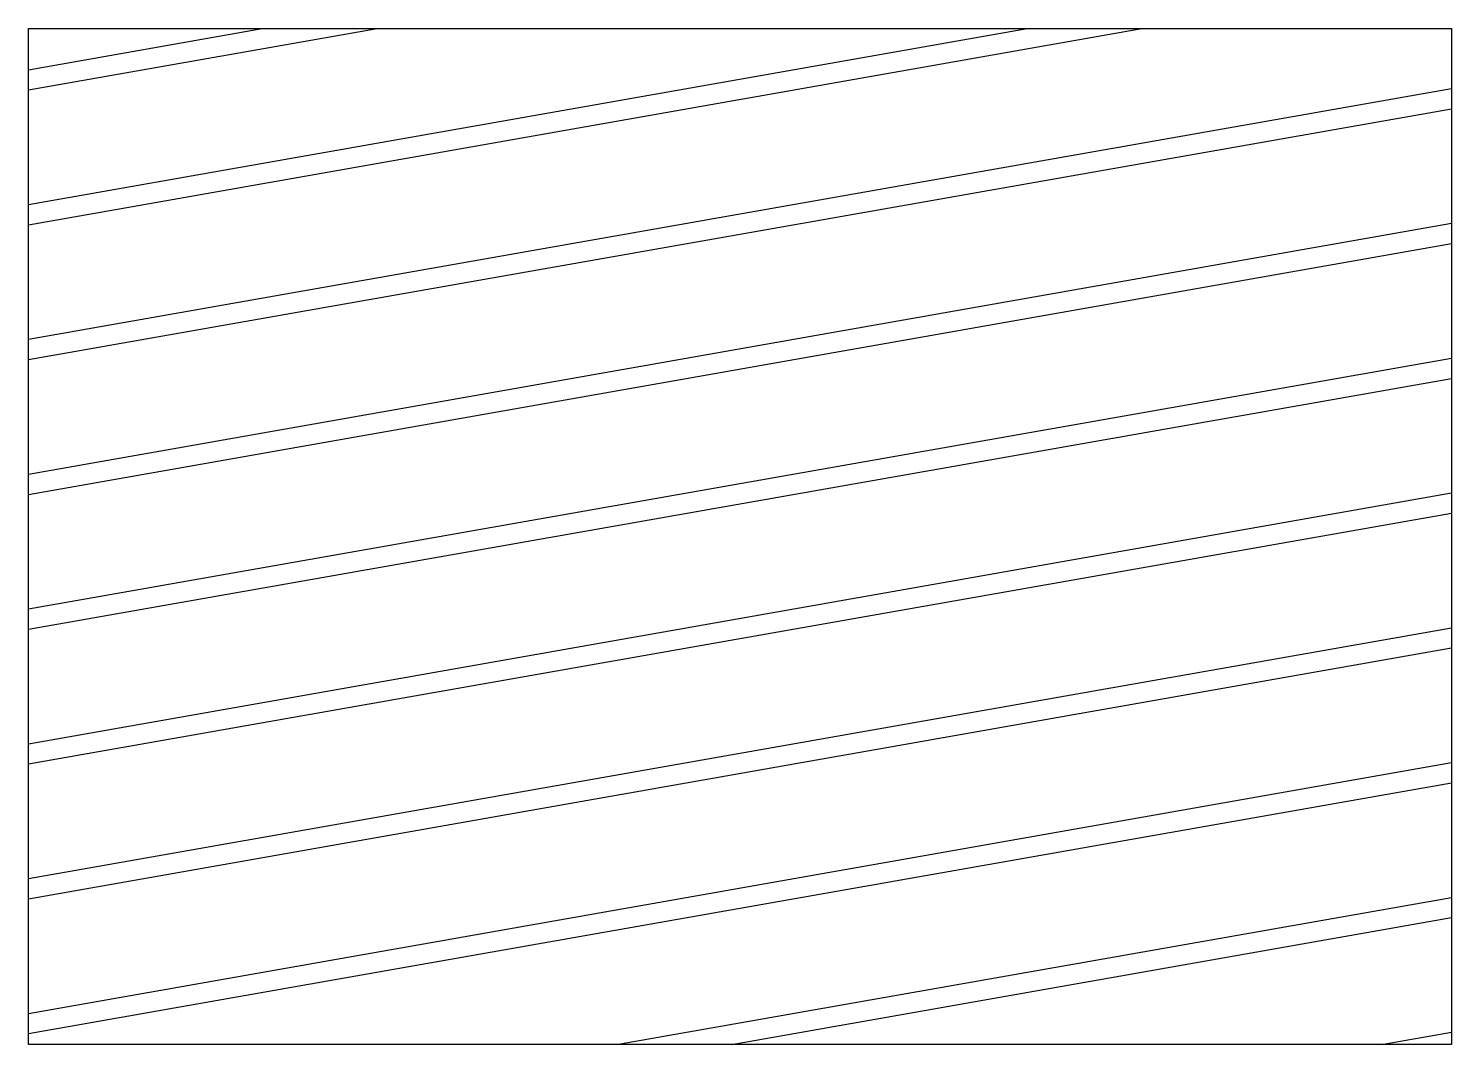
# Model space of a CAD drawing. Units: millimetres at full size, sheet at 1:100. Extents: x -12490 to 8939, y -12674 to 2633.
import ezdxf

# ---------------------------------------------------------------- set-up
doc = ezdxf.new("R2010")
doc.units = ezdxf.units.MM
doc.header["$LTSCALE"] = 100
doc.layers.add('0-0', color=7, linetype='Continuous')

msp = doc.modelspace()

# ---------------------------------------------------------------- linework, layer by layer
at = {"layer": '0-0'}
for p, q in [((-12489.8, -323.7), (4276.8, 2632.7)), ((-12489.8, -19.1), (2549.2, 2632.7)), ((-12489.8, 1707.1), (-7240.7, 2632.7)), ((-12489.8, 2011.7), (-8968.4, 2632.7)), ((-12489.8, -2050), (8938.8, 1728.5)), ((-12489.8, -2354.6), (8938.8, 1423.8)), ((-12489.8, -4080.8), (8938.8, -302.4)), ((-12489.8, -4385.5), (8938.8, -607)), ((-12489.8, -6111.7), (8938.8, -2333.2)), ((-12489.8, -6416.3), (8938.8, -2637.9)), ((-12489.8, -8142.5), (8938.8, -4364.1)), ((-12489.8, -8447.2), (8938.8, -4668.7)), ((-12489.8, -10173.4), (8938.8, -6395)), ((-12489.8, -10478), (8938.8, -6699.6)), ((-12489.8, -12204.2), (8938.8, -8425.8)), ((-12489.8, -12508.9), (8938.8, -8730.4)), ((-3633.4, -12673.5), (8938.8, -10456.7)), ((-1905.8, -12673.5), (8938.8, -10761.3)), ((7884.2, -12673.5), (8938.8, -12487.5))]:
    msp.add_line(p, q, dxfattribs=at)
msp.add_lwpolyline([(-12489.8, 2632.7), (8938.8, 2632.7), (8938.8, -12673.5), (-12489.8, -12673.5)], close=True, dxfattribs=at)

doc.saveas('drawing.dxf')
